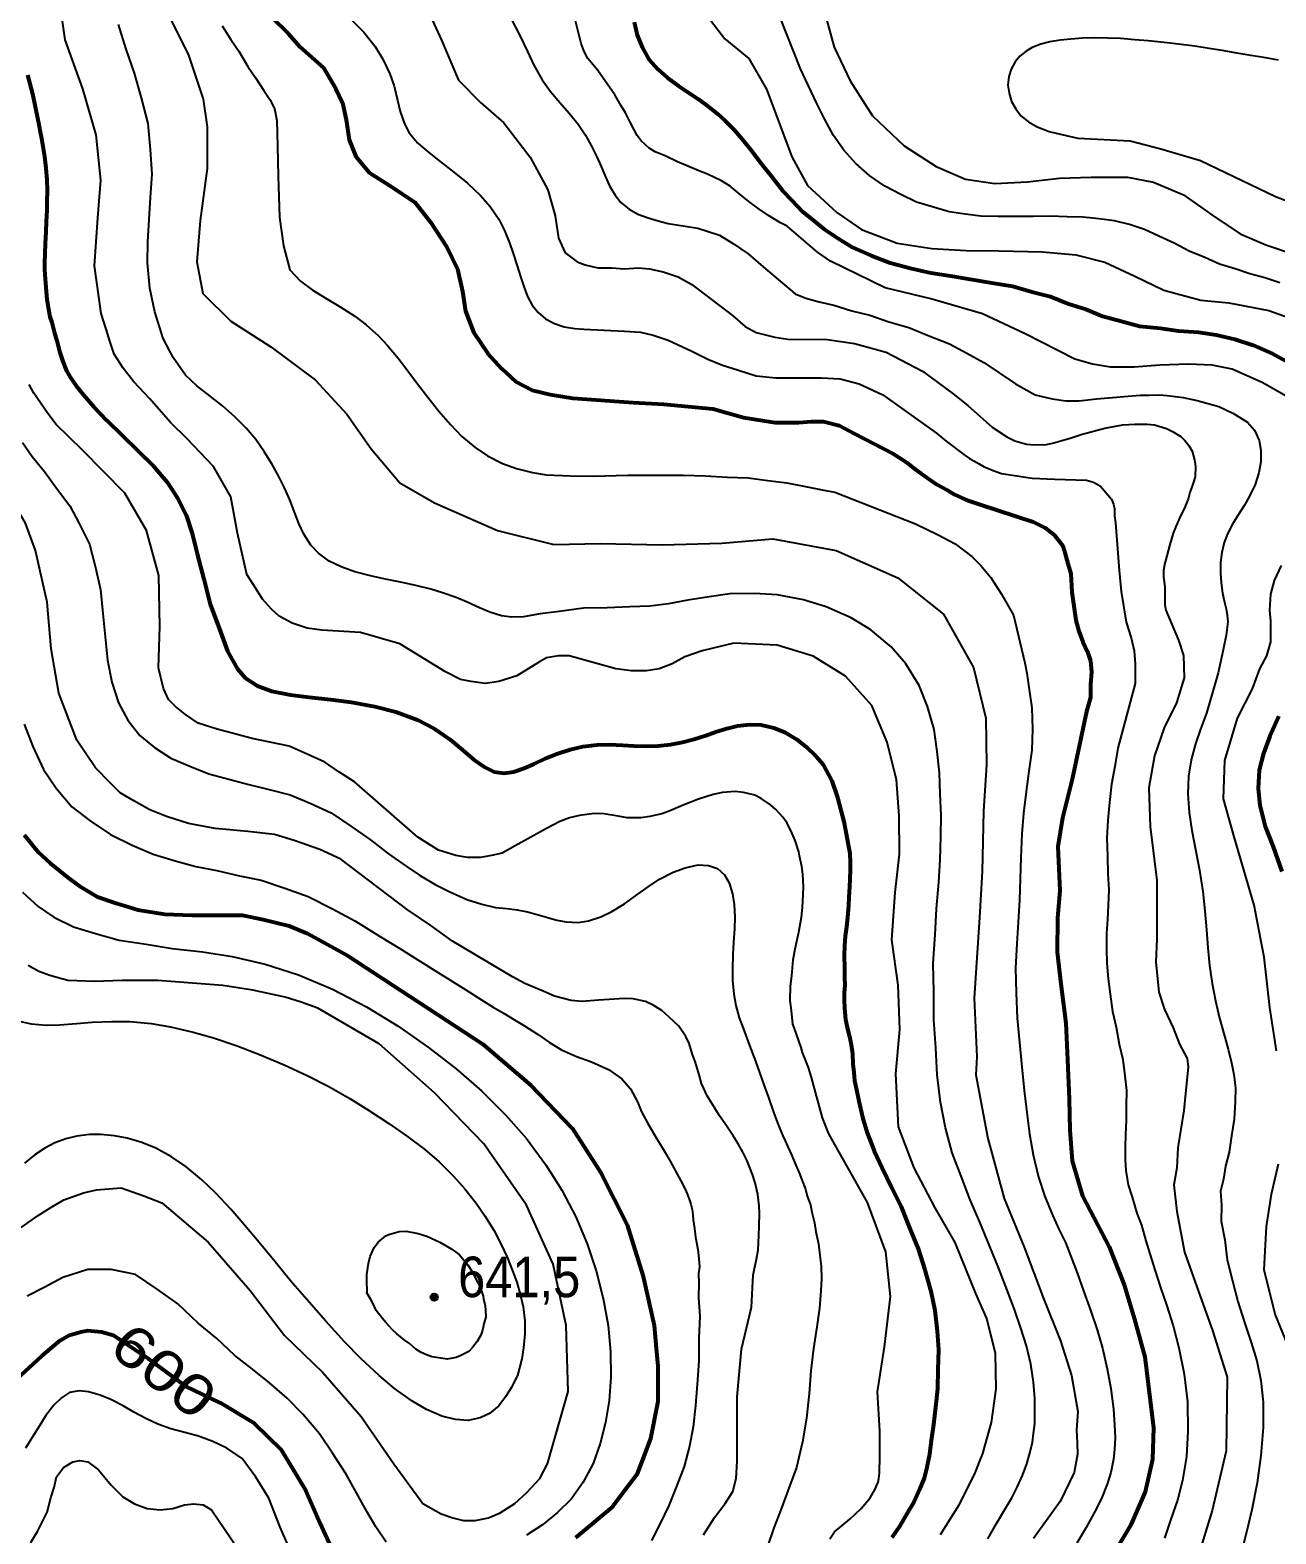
# Model space of a CAD drawing. Header units: metres. Extents: x 552626 to 559174, y 1843804 to 1852371.
# Drawn here: x 555654 to 556176, y 1845808 to 1846438 of the extents above; entities that cross this region are included whole.
import ezdxf
from ezdxf.enums import TextEntityAlignment as Align

# ---------------------------------------------------------------- set-up
doc = ezdxf.new("R2010")
doc.units = ezdxf.units.M
doc.header["$LTSCALE"] = 6.8
for name, color, linetype, lineweight in [('1', 7, 'Continuous', 25), ('2', 7, 'Continuous', 53), ('5', 7, 'Continuous', 25)]:
    doc.layers.add(name, color=color, linetype=linetype, lineweight=lineweight)
doc.layers.add('4', color=7, linetype='Continuous')

msp = doc.modelspace()

# ---------------------------------------------------------------- hatches: boundary and pattern name
at = {"layer": '5'}
msp.add_hatch(color=256, dxfattribs=at).paths.add_polyline_path([(555825.23, 1845907.47, 1), (555822.23, 1845907.47, 1)])

# ---------------------------------------------------------------- linework, layer by layer
at = {"layer": '1'}
for points in [[(556146.67, 1846343.01), (556140.12, 1846345.65), (556133.8, 1846348.98), (556127.4, 1846351.93), (556121.34, 1846354.67), (556115.01, 1846356.77), (556108.79, 1846358.3), (556102.17, 1846359.18), (556095.68, 1846359.91), (556088.91, 1846360.06), (556081.82, 1846360.38), (556074.66, 1846360.17), (556067.06, 1846360.18), (556059.98, 1846360.14), (556052.82, 1846360.38), (556046.27, 1846361.16), (556039.48, 1846362.1), (556032.87, 1846364.12), (556025.85, 1846366.19), (556019.27, 1846369.33), (556012.48, 1846372.83), (556006.26, 1846377.2), (556000.37, 1846382.32), (555995.41, 1846387.9), (555991.02, 1846394.18), (555987.38, 1846400.76), (555983.84, 1846407.73), (555980.5, 1846414.86), (555977.15, 1846422.07), (555962.57, 1846459.18)], [(555720.14, 1846267.03), (555713.21, 1846273.84), (555704.5, 1846283.81), (555697.87, 1846290.88), (555693.31, 1846296.7), (555689.58, 1846302.52), (555687.92, 1846307.51), (555686.26, 1846312.92), (555684.19, 1846319.57), (555681.3, 1846339.57), (555682.79, 1846359.57), (555684.06, 1846375.44), (555682.06, 1846394.44), (555676.41, 1846413.72), (555669.12, 1846434.23), (555666.14, 1846455.01)], [(555711.87, 1846445.77), (555720.75, 1846427.82), (555726.89, 1846409.36), (555728.55, 1846397.71), (555728.62, 1846380.22), (555725.69, 1846358.45), (555724.18, 1846341.14), (555726.77, 1846327.9), (555738.52, 1846316.35), (555755.27, 1846305.65), (555773.89, 1846291.72), (555787.13, 1846277.44), (555797.24, 1846262.86), (555809.34, 1846248.62), (555823.79, 1846240.23), (555850.2, 1846228.7), (555873.86, 1846222.81), (555893.37, 1846223.22), (555919.27, 1846222.7), (555944.28, 1846223.36), (555965.61, 1846225.21), (555992.12, 1846220.25), (556017.97, 1846208.87), (556037.07, 1846193.6), (556049.74, 1846171.2), (556054.8, 1846150.02), (556055.21, 1846130.52), (556053.94, 1846111.09), (556053.36, 1846085.72), (556052.23, 1846066.47), (556049.91, 1846032.7), (556051.15, 1846008.17), (556050.64, 1846000.64), (556055.7, 1845973.88), (556062.49, 1845948.82), (556070.89, 1845928.45), (556078.99, 1845906.98), (556086.19, 1845889.22), (556090.76, 1845874.59), (556093.35, 1845859.53), (556092.88, 1845851.9), (556093.14, 1845846.24), (556093.26, 1845841.77), (556091.81, 1845834.07), (556085.98, 1845821.94), (556074.87, 1845806.34)], [(555821.47, 1846445.65), (555826.79, 1846434.03), (555833.9, 1846417.36), (555843.14, 1846407.95), (555852.87, 1846399.44), (555863.97, 1846385), (555871.33, 1846371.37), (555874.35, 1846360.42), (555875.73, 1846351.17), (555878.63, 1846344.93), (555883.6, 1846341.19), (555886.92, 1846339.94), (555892.31, 1846338.69), (555898.11, 1846338.69), (555903.5, 1846338.28), (555909.31, 1846338.69), (555913.87, 1846338.28), (555919.67, 1846337.03), (555925.89, 1846334.95), (555931.69, 1846331.63), (555948.68, 1846318.72), (555954.06, 1846314.15), (555958.62, 1846311.65), (555966.5, 1846309.57), (555971.89, 1846308.74), (555988.36, 1846308.61), (555999.84, 1846306.96), (556013.1, 1846303.28), (556028.39, 1846295.37)], [(555987.1, 1846446.38), (555991.35, 1846431.07), (555997.98, 1846417.01), (556007.34, 1846402.41), (556020.59, 1846389.8), (556034.08, 1846381.17), (556046.36, 1846375.88), (556058.61, 1846373.94), (556072.39, 1846374.7), (556085.75, 1846376.19), (556098.95, 1846376.71)], [(555827.24, 1846202.54), (555822.36, 1846204), (555816.02, 1846205.64), (555810.28, 1846206.84), (555803.31, 1846208.25), (555796.97, 1846209.59), (555790.52, 1846211.26), (555784.72, 1846213.43), (555779.73, 1846215.83), (555775.29, 1846219.1), (555772.06, 1846222.46), (555769.13, 1846227.06), (555767.04, 1846231.58), (555763.16, 1846241.48), (555760.93, 1846246.57), (555758.6, 1846251.21), (555755.64, 1846256.57), (555752.67, 1846261.4), (555748.92, 1846266.79), (555744.9, 1846271.52), (555740.2, 1846276.32), (555734.94, 1846280.85), (555729.82, 1846284.94), (555724.29, 1846289.31), (555719.46, 1846293.72), (555714.32, 1846301.13), (555710.2, 1846309.12), (555706.61, 1846320.25), (555704.61, 1846330.1), (555703.6, 1846340.77), (555703.73, 1846349.6), (555704.32, 1846358.92), (555704.86, 1846368.07), (555705.47, 1846377.98), (555704.83, 1846388.25), (555703.84, 1846399.15), (555701.09, 1846409.84), (555698.15, 1846420.22), (555694.63, 1846430.3), (555691.47, 1846440.56)], [(555734.92, 1846440.1), (555738.51, 1846434.27), (555741.83, 1846429.41), (555745.57, 1846423.08), (555748.92, 1846418.09), (555752.34, 1846412.9), (555754.79, 1846409.16), (555756.75, 1846405.41), (555757.71, 1846400.37), (555758.11, 1846389.63), (555758.39, 1846377.04), (555758.89, 1846359.96), (555760.6, 1846347.96), (555763.25, 1846337.79), (555767.73, 1846333.12), (555772.6, 1846329.46), (555778.7, 1846325.64), (555784.26, 1846322.37), (555790.41, 1846318.39), (555795.23, 1846314.86), (555800.31, 1846310.25), (555804.11, 1846306.2), (555808.55, 1846300.83), (555812.27, 1846296.07), (555816.78, 1846290.11), (555821, 1846284.53), (555825.62, 1846278.59), (555830.48, 1846272.99), (555835.33, 1846267.98), (555840.83, 1846263.37)], [(555789.21, 1846442.43), (555794.17, 1846437.34), (555798.92, 1846431.4), (555802.22, 1846426.04), (555805.09, 1846419.99), (555806.87, 1846414.71), (555808.38, 1846408.96), (555809.49, 1846404.13), (555811.25, 1846399.06), (555813.2, 1846395.22), (555816.68, 1846391.04), (555820.78, 1846387.48), (555826.19, 1846383.24), (555832, 1846378.8), (555837.69, 1846374.17), (555843.11, 1846369.01), (555847.17, 1846364.37), (555850.77, 1846359.01), (555853.2, 1846354.37), (555855.33, 1846349.12), (555856.87, 1846344.61), (555858.48, 1846339.5), (555859.83, 1846335.11), (555861.39, 1846330.5), (555862.85, 1846326.69), (555864.83, 1846323.01), (555867.26, 1846319.96), (555870.37, 1846317.31), (555874.17, 1846315.31), (555878.12, 1846313.98), (555882.61, 1846313.3), (555886.47, 1846313.04), (555903.5, 1846312.09), (555910.14, 1846311.67), (555915.53, 1846310.42), (555921.74, 1846308.34), (555931.69, 1846303.77), (555938.33, 1846300.45), (555944.55, 1846297.95), (555951.18, 1846295.87), (555958.64, 1846293.38), (555966.93, 1846292.55), (555979.37, 1846292.55), (555986, 1846292.55), (555993.88, 1846292.13), (556001.76, 1846290.05), (556011.71, 1846285.48), (556034.15, 1846269.35)], [(555856.12, 1846442.72), (555859.49, 1846436.34), (555862.77, 1846429.32), (555865.53, 1846423.55), (555869, 1846417.48), (555872.5, 1846412.59), (555876.52, 1846407.76), (555880.33, 1846403.41), (555883.97, 1846398.86), (555887.1, 1846394.26), (555889.69, 1846389.7)], [(555934.59, 1846379.36), (555928.99, 1846381.64), (555925.61, 1846383.07), (555920.8, 1846385.44), (555916.26, 1846387.24), (555913.76, 1846388.87), (555910.5, 1846391.82), (555908.72, 1846394.13), (555905.9, 1846399.45), (555903.81, 1846403.64), (555902.07, 1846406.47), (555899.43, 1846411.1), (555892.3, 1846421.41), (555890.23, 1846423.91), (555888.15, 1846426.4), (555886.49, 1846429.31), (555885.25, 1846432.64), (555882.88, 1846442.21)], [(555939.5, 1846442.36), (555945.49, 1846434.67), (555955.51, 1846426.33), (555962.94, 1846413.57), (555968.86, 1846397.84), (555973.62, 1846385.21), (555980.07, 1846373.15), (555992.49, 1846361.82), (556002.74, 1846354.75), (556017.74, 1846349)], [(556122.94, 1846433.73), (556117.33, 1846434.25), (556111.24, 1846434.73), (556105.87, 1846434.94), (556100.4, 1846434.98), (556095.43, 1846434.83), (556090.55, 1846434.51), (556086.08, 1846434.04), (556081.66, 1846433.3), (556077.94, 1846432.35), (556074.34, 1846430.98), (556071.72, 1846429.44), (556069.13, 1846427.29), (556067.18, 1846424.95), (556065.44, 1846421.86), (556064.49, 1846418.82), (556064.14, 1846415.16), (556064.63, 1846411.89), (556065.68, 1846408.37), (556067.41, 1846405.31), (556069.54, 1846402.42), (556072.73, 1846399.83), (556076.35, 1846397.78), (556081.45, 1846395.84), (556086.68, 1846394.48), (556093.35, 1846392.97), (556115.33, 1846391.9), (556128.18, 1846388.57), (556144.76, 1846383.58), (556176.27, 1846368.62), (556194.51, 1846361.55)], [(556177.57, 1846425.72), (556171.31, 1846426.76), (556165.91, 1846427.6), (556160.05, 1846428.6), (556154.67, 1846429.51), (556148.38, 1846430.6), (556142.46, 1846431.48), (556135.6, 1846432.39), (556129.6, 1846433.03), (556122.94, 1846433.73)], [(555889.69, 1846389.7), (555891.85, 1846385.22), (555893.62, 1846381.07), (555895.43, 1846376.83), (555897.17, 1846373), (555899.52, 1846369.05), (555901.95, 1846366.01), (555905.46, 1846363.19), (555909.08, 1846361.22), (555913.4, 1846359.56), (555917.61, 1846358.3), (555921.78, 1846357.21), (555934.18, 1846355.32), (555943.3, 1846352.41), (555949.11, 1846348.67), (555955.33, 1846344.51), (555961.54, 1846339.11), (555975.03, 1846327.82), (555979.49, 1846326.02), (555985.08, 1846324.42), (555991.11, 1846323.04), (555998.77, 1846320.71), (556006.25, 1846318.82), (556014.2, 1846316.09), (556022.53, 1846313.71), (556030.65, 1846310.38), (556039.69, 1846306.8), (556046.89, 1846302.92), (556054.09, 1846299.04), (556067.26, 1846290.04), (556075.55, 1846285.47), (556082.6, 1846283.81), (556088.4, 1846282.98), (556093.79, 1846282.98), (556101.26, 1846283.81), (556119.55, 1846285.34), (556123.24, 1846285.38), (556127.76, 1846285.46), (556130.91, 1846285.17), (556137.52, 1846284.41), (556143.4, 1846283.12), (556152.49, 1846280.59), (556158.36, 1846277.86), (556164.57, 1846274.06), (556167.39, 1846270.68), (556169.41, 1846266.36), (556170.16, 1846262.3), (556170.11, 1846257.42), (556169.26, 1846252.74), (556167.75, 1846247.91), (556165.55, 1846243.3), (556163.24, 1846239.2), (556160.5, 1846234.96), (556158.26, 1846231.31), (556156.09, 1846227.29), (556154.71, 1846223.62), (556153.69, 1846219.43), (556153.26, 1846215.4), (556153.21, 1846210.78), (556153.49, 1846206.69), (556154.09, 1846202.45), (556154.79, 1846199.15), (556155.54, 1846195.81), (556156, 1846193.13), (556156.25, 1846190.33)], [(556186.24, 1846281.73), (556170.9, 1846290.46), (556158.05, 1846296.28), (556149.76, 1846297.94), (556139.81, 1846298.36), (556127.79, 1846297.94), (556117.01, 1846297.11), (556107.06, 1846297.11), (556099.6, 1846298.36), (556092.13, 1846300.44), (556071.35, 1846310.98), (556053.51, 1846319.37), (556031.87, 1846325.69), (556012.68, 1846330.24), (555989.79, 1846341.48), (555984.36, 1846345.28), (555971.61, 1846356.1), (555968.82, 1846357.59), (555963.84, 1846360.65), (555959.91, 1846363.22), (555956.17, 1846366.02), (555952.73, 1846368.75), (555947.72, 1846372.91), (555944.05, 1846375.11), (555938.29, 1846377.87), (555934.59, 1846379.36)], [(556098.95, 1846376.71), (556114.16, 1846376.65), (556125.17, 1846374.61), (556137.72, 1846369.26), (556149.59, 1846360.92), (556161.45, 1846352.96), (556172.16, 1846348.3), (556183.73, 1846344.35)], [(556017.74, 1846349), (556032.25, 1846346.79), (556046.69, 1846345.96), (556060.28, 1846345.8), (556078.54, 1846345.31), (556092.51, 1846344.08), (556104.78, 1846341.11), (556117.32, 1846335.16), (556129.49, 1846329.34), (556144.99, 1846325.19), (556156.64, 1846323.95), (556173.49, 1846320.81), (556187.49, 1846315.82)], [(556178.03, 1846332.36), (556171.78, 1846334.54), (556165.42, 1846336.15), (556159.3, 1846338.29), (556152.79, 1846340.15), (556146.67, 1846343.01)], [(555692.1, 1846118.76), (555687.95, 1846122.92), (555681.73, 1846129.15), (555673.92, 1846140.86), (555666.48, 1846160.49), (555663.15, 1846179.08), (555661.51, 1846198.65), (555656.63, 1846220.24), (555652.39, 1846231.78), (555644.42, 1846245.81), (555633.95, 1846262.22), (555618.8, 1846283.2), (555603.78, 1846299.6), (555587.59, 1846312.08), (555580.96, 1846315.41), (555575.15, 1846315.83), (555569.76, 1846315.41), (555563.55, 1846314.16), (555552.77, 1846312.08), (555532.51, 1846309.59), (555514.37, 1846310.52)], [(556028.39, 1846295.37), (556041.17, 1846285.84), (556047.27, 1846281.06), (556057.52, 1846271.91), (556063.69, 1846267.86), (556067.02, 1846266.24), (556071.85, 1846264.79), (556075.21, 1846264.51), (556080.33, 1846264.72), (556083.4, 1846265.35), (556086.26, 1846266.16), (556090.68, 1846267.43), (556095.17, 1846268.99), (556096.84, 1846269.37), (556101.45, 1846270.66), (556104.69, 1846271.5), (556109.16, 1846272.4), (556112.25, 1846272.84), (556117.34, 1846273.24), (556122.48, 1846273.25), (556125.58, 1846272.85), (556130.51, 1846271.32), (556133.02, 1846270.18), (556136.6, 1846268.02), (556138.22, 1846266.39), (556139.89, 1846264.2), (556141.3, 1846261.89), (556142.29, 1846258.19), (556142.7, 1846255.48), (556142.53, 1846251.18), (556141.7, 1846248.42), (556140.33, 1846244.55), (556139.61, 1846241.7), (556137.81, 1846237.5), (556136.5, 1846234.78), (556134.59, 1846230.66), (556133.33, 1846227.56), (556131.97, 1846222.83), (556130.71, 1846218.02), (556129.82, 1846214.97), (556129.31, 1846211.96), (556129.25, 1846209.1), (556129.81, 1846205.07), (556129.94, 1846202.23), (556129.92, 1846197.47), (556130.26, 1846195.31), (556135.54, 1846182.66), (556137.63, 1846176.24), (556137.97, 1846166.87), (556134.75, 1846156.41), (556129.64, 1846145.91), (556125.52, 1846134.23), (556123.19, 1846120.82), (556123.71, 1846104.7), (556126.5, 1846082.06), (556126.5, 1846072.96), (556126.5, 1846064.33), (556126.5, 1846057.51), (556126.05, 1846047.96), (556127.41, 1846035.23), (556129.67, 1846027.96), (556133.3, 1846020.23), (556136.02, 1846013.41), (556139.19, 1846007.5), (556139.65, 1846003.86)], [(555719.43, 1846151.6), (555715.29, 1846154.93), (555712.38, 1846157.84), (555710.31, 1846162.41), (555708.24, 1846171.14), (555708.79, 1846188.44), (555708.36, 1846209.81), (555703.11, 1846228.7), (555694.02, 1846244.32), (555676.23, 1846262.38), (555665.26, 1846273.1), (555661.88, 1846277.63), (555656, 1846286.14), (555653.96, 1846289.81)], [(556034.15, 1846269.35), (556035.93, 1846268.01), (556038.31, 1846266.1), (556040.52, 1846264.36), (556043.36, 1846262.1), (556045.61, 1846260.45), (556048.07, 1846258.82), (556050.06, 1846257.65), (556052.07, 1846256.56), (556054.23, 1846255.38), (556055.98, 1846254.58), (556057.9, 1846253.74), (556059.5, 1846253.21), (556061.43, 1846252.54), (556074.31, 1846250.55), (556083.84, 1846250.13), (556097.11, 1846249.72), (556100.01, 1846248.88), (556102.91, 1846247.22), (556107.47, 1846241.82), (556108.3, 1846239.74), (556108.72, 1846237.66), (556108.72, 1846234.75), (556109.13, 1846231.84), (556110.79, 1846211.88), (556111.62, 1846203.15), (556113.69, 1846190.26), (556115.77, 1846183.61), (556117.01, 1846178.21), (556117.42, 1846172.8), (556117.42, 1846169.06), (556117.42, 1846164.49), (556110.14, 1846137.43), (556108.9, 1846129.73), (556107.58, 1846122.34), (556106.67, 1846114.69), (556105.93, 1846107.24), (556105.63, 1846099.71), (556105.82, 1846092.23), (556106.04, 1846084.87), (556106.4, 1846078.14), (556106.13, 1846071.75), (556105.83, 1846065.75), (556105.42, 1846059.81), (556105.38, 1846053.51), (556105.55, 1846047.44), (556106.08, 1846040.76), (556106.96, 1846034.35), (556107.96, 1846027.19), (556109.52, 1846020.6), (556110.74, 1846013.4), (556112.34, 1846007.01), (556113.06, 1846000.23), (556113.83, 1845994.04), (556113.69, 1845987.45), (556113.73, 1845981.55), (556113.45, 1845975.41), (556113.19, 1845970.56), (556113.22, 1845965.12), (556113.5, 1845960.6), (556114.55, 1845954.59), (556116.17, 1845949.35), (556118.19, 1845942.7), (556120.09, 1845937.63), (556121.9, 1845931.13)], [(555651.21, 1846265.5), (555655.31, 1846259.61), (555660.44, 1846253.41), (555665.39, 1846246.34), (555671.04, 1846239), (555675.06, 1846231.31), (555679.25, 1846222.86), (555681.65, 1846213.65), (555683.86, 1846203.99), (555684.88, 1846193.82), (555685.87, 1846184.06), (555686.87, 1846174.27), (555688.66, 1846165.11), (555691.4, 1846156.5), (555695.31, 1846149.14), (555700.31, 1846142.71), (555706.47, 1846137.7), (555713.37, 1846133.26), (555721.26, 1846129.91), (555729.32, 1846126.7), (555737.62, 1846124.52), (555746.04, 1846122.25), (555754.52, 1846120.19), (555763.36, 1846117.84), (555772.06, 1846114.34), (555780.6, 1846110.43), (555788.75, 1846104.84), (555797.07, 1846099), (555804.61, 1846093.15), (555812, 1846087.97), (555817.55, 1846084.3), (555824.18, 1846080.34), (555829.96, 1846077.44), (555837.35, 1846074.03), (555843.62, 1846072.1), (555849.41, 1846070.73), (555854.2, 1846070.3), (555858.41, 1846069.77), (555862.84, 1846068.92), (555866.85, 1846067.83), (555870.77, 1846066.65)], [(556035.91, 1845808.01), (556043.75, 1845820.52), (556050.11, 1845833.23), (556053.58, 1845841.96), (556057.24, 1845855), (556059.2, 1845869.01), (556058.96, 1845883.84), (556055.34, 1845898.5), (556050.66, 1845909), (556042.03, 1845930.34), (556033.67, 1845944.84), (556024.87, 1845961.69), (556018.32, 1845978.76), (556017.18, 1846001.09), (556018.83, 1846019.65), (556018.13, 1846038.17), (556015.47, 1846057.23), (556016.94, 1846077.02), (556018.67, 1846093.06), (556018.51, 1846109.06), (556017.38, 1846124.13), (556013.5, 1846140), (556007.16, 1846155.29), (555996.03, 1846167.67), (555982.46, 1846175.99), (555967.36, 1846180.66), (555949.24, 1846181.42), (555935.96, 1846178.18), (555928.79, 1846175.72), (555923.4, 1846172.81), (555918.01, 1846170.73), (555912.62, 1846169.9), (555906.41, 1846169.9), (555899.77, 1846170.73), (555880.29, 1846176.14), (555875.73, 1846176.14), (555870.75, 1846175.3), (555867.85, 1846173.64), (555858.31, 1846167.82), (555850.85, 1846165.33), (555845.05, 1846164.49), (555839.24, 1846165.33), (555834.68, 1846166.16), (555828.46, 1846169.48), (555809.37, 1846181.19), (555792.81, 1846185.95), (555776.64, 1846186.94), (555770.42, 1846187.78), (555764.2, 1846189.85), (555758.81, 1846192.76), (555755.49, 1846195.67), (555751.76, 1846199.83), (555749.27, 1846203.99), (555745.13, 1846210.23), (555741.33, 1846227.55), (555738.56, 1846242.69), (555731.18, 1846255.41), (555720.14, 1846267.03)], [(555840.83, 1846263.37), (555846, 1846259.87), (555852.29, 1846256.71), (555858.26, 1846254.59), (555864.93, 1846252.93), (555870.6, 1846251.92), (555880.8, 1846251.56), (555890.31, 1846251.39), (555904.82, 1846251.76), (555916.09, 1846251.85), (555928.09, 1846251.78), (555937.41, 1846251.61), (555946.44, 1846250.92), (555955.31, 1846250.67), (555963.53, 1846249.61), (555971.49, 1846248.62), (555979.29, 1846247.09), (555986.35, 1846245.71), (555991.54, 1846244.65), (556025.39, 1846231.42), (556034.92, 1846226.85), (556041.97, 1846223.11), (556049.02, 1846217.7), (556052.75, 1846213.96), (556056.9, 1846208.97), (556061.46, 1846201.9), (556066.43, 1846193.17), (556071.27, 1846173.17), (556072.02, 1846168.9), (556073, 1846162.1), (556074.13, 1846154.36), (556074.4, 1846145.47), (556074.09, 1846136.65), (556072.93, 1846127.8), (556071.73, 1846119.37), (556070.67, 1846110.17), (556069.92, 1846101.54), (556069.52, 1846091.53), (556069.27, 1846082.75), (556069.01, 1846073.73), (556068.38, 1846064.59), (556067.9, 1846055.65), (556067.26, 1846045.25), (556067.54, 1846035.01), (556067.93, 1846024.39), (556068.93, 1846014.1), (556069.99, 1846003.98), (556070.91, 1845994.06), (556071.98, 1845984.79), (556073.15, 1845975.86), (556074.68, 1845967.08), (556076.97, 1845957.81), (556079.6, 1845949.6), (556082.96, 1845941.59), (556085.51, 1845935.98), (556088.28, 1845930.33), (556090.31, 1845924.95), (556093.15, 1845917.7), (556095.73, 1845910.09), (556098.87, 1845901.59), (556101.46, 1845893.85), (556103.76, 1845886.16), (556105.76, 1845877.39), (556107.21, 1845869.23), (556108.39, 1845860.61), (556108.81, 1845854.04), (556109.09, 1845848.51), (556108.74, 1845843.69), (556108.37, 1845839.59), (556107.21, 1845834.05), (556105.74, 1845829.1), (556103.35, 1845823.14), (556100.31, 1845817.15), (556096.89, 1845811.02), (556092.97, 1845804.44)], [(556176.67, 1846010.65), (556173.82, 1846028.78), (556171.45, 1846049.85), (556167.26, 1846071.74), (556158.88, 1846100.37), (556154.48, 1846116.27), (556154.96, 1846132.3), (556160.31, 1846150.08), (556166.59, 1846162.35), (556169.66, 1846170.72), (556172.56, 1846176.13), (556174.22, 1846181.95), (556174.22, 1846185.27), (556174.22, 1846190.68), (556173.81, 1846195.25), (556174.22, 1846201.9), (556175.88, 1846207.72), (556178.78, 1846213.96)], [(556055.68, 1845806.29), (556059.28, 1845812.59), (556062.44, 1845817.81), (556065.71, 1845823.38), (556068.02, 1845827.9), (556070.21, 1845832.73), (556071.98, 1845837.64), (556073.29, 1845842.12), (556074.48, 1845846.79), (556074.9, 1845850.37), (556075.35, 1845854.57), (556075.35, 1845859.11), (556075.46, 1845865.05), (556074.83, 1845871.81), (556073.75, 1845879.41), (556071.86, 1845887.04), (556069.56, 1845894.55), (556066.91, 1845902.36), (556063.84, 1845910.38), (556060.38, 1845919.53), (556056.48, 1845928.65), (556052.42, 1845938.91), (556048.31, 1845948.3), (556044.5, 1845958.21), (556040.8, 1845967.96), (556037.9, 1845978.39), (556035.82, 1845989.09), (556034.51, 1846000.6), (556033.92, 1846011.91), (556033.11, 1846023.63), (556033.04, 1846035.34), (556032.79, 1846047.2), (556033.57, 1846059.37), (556034.25, 1846070.1), (556035.18, 1846081.3), (556035.72, 1846090.67), (556035.94, 1846100.43), (556036.12, 1846109.43), (556035.75, 1846118.33), (556035.5, 1846127.1), (556034.41, 1846136.01), (556033.17, 1846145.24), (556030.39, 1846154.86), (556026.89, 1846163.7), (556021.31, 1846172.77), (556015.15, 1846179.94), (556006.7, 1846187.03), (555998.5, 1846192.06), (555988, 1846196.72), (555978.48, 1846199.62), (555967.36, 1846201.69), (555957.99, 1846202.2), (555947.53, 1846202.04), (555938.93, 1846200.85), (555930.01, 1846199.52), (555921.87, 1846197.94), (555914.07, 1846196.95), (555905.67, 1846196.68), (555896.24, 1846196.27), (555886.32, 1846196.13), (555876.08, 1846194.76), (555868.15, 1846193.68), (555861.2, 1846192.44), (555856.26, 1846192.31), (555851.92, 1846192.92), (555847.05, 1846194.4), (555842.73, 1846196.28), (555837.48, 1846198.6), (555832.91, 1846200.53), (555827.24, 1846202.54)], [(556156.25, 1846190.33), (556155.62, 1846184.84), (556154.36, 1846178.61), (556152.25, 1846169.03), (556149.8, 1846160.74), (556147.27, 1846152.17), (556144.82, 1846145.47), (556142.72, 1846139.27), (556140.92, 1846132.52), (556139.77, 1846125.75), (556139.56, 1846118.32), (556140.03, 1846110.56), (556141.15, 1846102.95), (556142.88, 1846094.32), (556144.33, 1846086.38), (556145.85, 1846077.4), (556146.64, 1846069.31), (556147.37, 1846061.3), (556147.94, 1846053.8), (556148.53, 1846046.44), (556149.67, 1846038.92), (556151.04, 1846031.59), (556152.81, 1846024.39), (556154.72, 1846017.39), (556156.37, 1846011.32), (556157.85, 1846005.68), (556158.76, 1846000.73), (556159.49, 1845995.1), (556159.36, 1845989.26), (556158.89, 1845982.02), (556157.87, 1845975.11), (556156.78, 1845968.16), (556155.33, 1845962.38), (556154.46, 1845956.86), (556153.24, 1845951.9), (556153.58, 1845946.04), (556153.42, 1845939.34), (556154.96, 1845931.52), (556156.02, 1845923.1), (556158.21, 1845914.38), (556160.5, 1845905.59), (556163.28, 1845896.81), (556165.98, 1845888.52), (556168.36, 1845880.82), (556170.07, 1845872.59), (556171.05, 1845863.51), (556171.02, 1845852.81), (556170.16, 1845841.21), (556168.54, 1845829.64), (556166.26, 1845818.39), (556163.93, 1845808.4), (556161.47, 1845798.51)], [(555981.84, 1845999.55), (555980.51, 1846003.68), (555977.98, 1846009.96), (555977.45, 1846012.09), (555974.64, 1846019.96), (555974.05, 1846021.79), (555973.39, 1846027.62), (555972.91, 1846031.75), (555973.08, 1846037.77), (555973.63, 1846042.12), (555974.19, 1846048.85), (555974.91, 1846053.4), (555976.5, 1846060.34), (555977.58, 1846066.66), (555978.07, 1846070.71), (555978.3, 1846076.16), (555978.42, 1846079.32), (555978.19, 1846084.62), (555977.72, 1846087.9), (555976.83, 1846092.37), (555976.55, 1846093.96), (555974.95, 1846098.82), (555973.67, 1846101.72), (555971.65, 1846106.06), (555969.84, 1846108.52), (555966.91, 1846111.7), (555964.58, 1846113.72), (555960.75, 1846116.43), (555958.03, 1846117.73), (555953.32, 1846118.91), (555949.85, 1846119.27), (555944.57, 1846118.86), (555940.67, 1846118.03), (555934.51, 1846116.09), (555928.67, 1846113.9), (555927.04, 1846113.14), (555922.14, 1846111.06), (555919.03, 1846109.94), (555914.02, 1846108.79), (555910.36, 1846108.28), (555904.56, 1846108.28), (555900.77, 1846108.9), (555894.75, 1846109.92), (555890.74, 1846110.03), (555884.64, 1846109.24), (555880.47, 1846108.29), (555876.36, 1846106.77), (555870.71, 1846103.74), (555857.66, 1846096.61), (555852.22, 1846093.42), (555847.69, 1846092.51), (555843.16, 1846091.6), (555837.72, 1846091.6), (555832.73, 1846092.51), (555825.48, 1846094.79), (555816.86, 1846100.24), (555790.36, 1846123.33), (555783.73, 1846127.49), (555777.93, 1846131.65), (555770.46, 1846134.97), (555763, 1846138.3), (555747.37, 1846141.46), (555732.7, 1846145.37), (555724.82, 1846147.86), (555719.43, 1846151.6)], [(555651.92, 1846147.55), (555655.47, 1846138.12), (555660.06, 1846128.48), (555665.33, 1846120.69), (555671.84, 1846112.93), (555679.54, 1846107), (555688.04, 1846101.3), (555697.15, 1846096.83), (555705.99, 1846093.1), (555715.11, 1846090.27), (555723.89, 1846087.89), (555732.68, 1846086.19), (555742.15, 1846083.93), (555751.27, 1846082.12), (555761.15, 1846078.8), (555770.86, 1846075.36), (555781.08, 1846070.15), (555790.7, 1846065.05), (555800.75, 1846058.75), (555809.33, 1846053.55), (555818.01, 1846048.12), (555824, 1846044.32), (555831.42, 1846039.76), (555836.91, 1846036.23), (555843.58, 1846032.03), (555848.47, 1846029.02), (555853.04, 1846026.37), (555857.43, 1846023.6), (555861.56, 1846021.15), (555866.94, 1846017.62)], [(555936.59, 1845807.91), (555941.12, 1845815.18), (555945.66, 1845821.09), (555948.83, 1845826.1), (555950.19, 1845831.55), (555950.64, 1845838.82), (555950.68, 1845865.68), (555952.52, 1845885.64), (555956.67, 1845903.25), (555957.33, 1845916.68), (555957.76, 1845918.73), (555958.75, 1845923.41), (555959.45, 1845927.3), (555959.8, 1845933.33), (555959.83, 1845937.24), (555959.98, 1845942.59), (555959.91, 1845945.72), (555959.37, 1845950.42), (555958.14, 1845955.33), (555957.07, 1845958.92), (555954.9, 1845964.57), (555953.05, 1845968.26), (555951.03, 1845971.75), (555949.03, 1845975.04), (555945.7, 1845980.08), (555943.22, 1845983.42), (555940.17, 1845988.4), (555938.16, 1845991.88), (555935.68, 1845996.93), (555934.68, 1846000.63), (555933.14, 1846005.78), (555932, 1846009.08), (555930.61, 1846013.77), (555929.13, 1846016.65), (555926.26, 1846020.99), (555922.21, 1846024.71), (555919.03, 1846027.59), (555915.53, 1846029.85), (555912.31, 1846031.39), (555907.04, 1846032.5), (555903.32, 1846032.55), (555896.99, 1846032.11), (555892.55, 1846031.89), (555885.76, 1846031.3), (555881.14, 1846031.72), (555874.18, 1846033.5), (555869.37, 1846035.61), (555861.75, 1846038.93), (555856.58, 1846041.67), (555831.36, 1846056.6), (555822.3, 1846063.13), (555812.43, 1846069.82), (555784.55, 1846090.9), (555775.84, 1846095.06), (555765.06, 1846098.8), (555756.77, 1846101.3), (555745.58, 1846102.54), (555731.9, 1846103.79), (555720.7, 1846105.87), (555711.58, 1846108.78), (555704.54, 1846111.69), (555697.9, 1846115.43), (555692.1, 1846118.76)], [(555870.77, 1846066.65), (555875.03, 1846065.44), (555879.07, 1846064.7), (555883.98, 1846064.49), (555888.39, 1846065.14), (555893.6, 1846066.73), (555898.18, 1846068.99), (555903.42, 1846072.24), (555908.04, 1846075.55), (555913.35, 1846079.37), (555918.17, 1846082.51), (555923.84, 1846085.5), (555928.94, 1846087.35), (555934.28, 1846088.53), (555938.66, 1846088.29), (555942.4, 1846087.1), (555945.29, 1846084.38), (555947.29, 1846081.03), (555948.74, 1846076.44), (555949.42, 1846071.96), (555949.65, 1846066.61), (555949.52, 1846061.8), (555949.19, 1846056.13), (555948.88, 1846051.04), (555948.72, 1846045.04), (555948.75, 1846040.08), (555949.24, 1846034.38), (555950.09, 1846029.62), (555951.5, 1846024.47), (555953.13, 1846020.19), (555955.84, 1846012.9), (555958.35, 1846006.35), (555961.69, 1845996.81), (555963.74, 1845991.12), (555965.84, 1845984.94), (555966.74, 1845982.7), (555967.8, 1845979.84), (555968.72, 1845977.7), (555969.78, 1845975.11), (555970.81, 1845972.9), (555971.83, 1845970.42), (555973.38, 1845967.04), (555974.77, 1845963.73), (555976.64, 1845959.61), (555977.71, 1845956.56), (555979.27, 1845952.7), (555980.04, 1845949.81), (555981.33, 1845946.13), (555981.9, 1845943.02), (555983.12, 1845938.58), (555983.63, 1845934.77), (555984.74, 1845929.79), (555985.32, 1845924.98), (555985.87, 1845920.43), (555985.97, 1845915.3), (555985.72, 1845910.13), (555985.18, 1845902.93), (555984.07, 1845895.07), (555982.72, 1845886.02), (555981.59, 1845876.61), (555980.78, 1845867.17), (555979.74, 1845856.81), (555978.08, 1845846.8), (555975.46, 1845836.1), (555972.37, 1845827.46)], [(555651.19, 1846077.07), (555657.7, 1846071.14), (555664.35, 1846066.64), (555672.56, 1846062.55), (555681.72, 1846059.84), (555691.66, 1846056.99), (555702.95, 1846055.37), (555713.97, 1846053.59), (555726.61, 1846052.17), (555739.08, 1846050.21), (555752.87, 1846047), (555766.87, 1846042.56), (555781.03, 1846036.52), (555795.38, 1846029.07), (555808.68, 1846021), (555821.28, 1846012.06), (555832.93, 1846003.11), (555843.48, 1845993.86), (555853.62, 1845983.84), (555862.41, 1845973.91), (555870.47, 1845962.97), (555877.25, 1845952.34), (555883.05, 1845941.19), (555887.82, 1845929.79), (555891.6, 1845918.5), (555894.54, 1845906.95), (555896.55, 1845895.55), (555897.56, 1845884.58), (555897.76, 1845874.02), (555897, 1845864.19), (555895.54, 1845855.01), (555893.32, 1845846.21), (555890.31, 1845837.83), (555886.17, 1845829.97), (555881.18, 1845823.03), (555875.31, 1845817.22), (555869.15, 1845812.07), (555862.34, 1845807.76)], [(555650.65, 1845936.66), (555657.7, 1845941.65), (555663.09, 1845944.98), (555668.48, 1845948.3), (555676.77, 1845951.21), (555682.16, 1845952.46), (555692.52, 1845953.29), (555702.06, 1845949.97), (555709.52, 1845947.05), (555729.02, 1845930.58), (555746.63, 1845910.27), (555761.03, 1845891.44), (555777.06, 1845875.93), (555793.14, 1845857.46), (555806.79, 1845837.6), (555818.92, 1845821.06), (555826.63, 1845816.64), (555831.58, 1845814.98), (555835.99, 1845813.88), (555840.94, 1845813.88), (555846.45, 1845814.98), (555851.4, 1845817.19), (555857.46, 1845821.06), (555862.42, 1845825.48), (555867.92, 1845831.55), (555871.23, 1845837.62), (555879.78, 1845867.99), (555878.98, 1845895.59), (555873.5, 1845921.29), (555862.42, 1845946.04), (555844.58, 1845971.69), (555823.89, 1845993.07), (555800.63, 1846013.55), (555775.01, 1846028.54), (555767.97, 1846031.03), (555761.33, 1846033.11), (555747.65, 1846036.02), (555735.21, 1846038.1), (555707.85, 1846040.18), (555692.93, 1846040.18), (555681.32, 1846039.77), (555670.13, 1846040.18), (555662.66, 1846042.26), (555658.1, 1846043.92), (555653.54, 1846046.42)], [(555649.73, 1846023.16), (555654.85, 1846021.98), (555661.27, 1846021.48), (555666.71, 1846021.6), (555673.86, 1846022.09), (555680.37, 1846022.63), (555688.66, 1846022.97), (555696.2, 1846022.92), (555705.15, 1846022.12), (555713.21, 1846020.78), (555722.69, 1846018.55), (555731.18, 1846016.07), (555741.1, 1846012.74), (555750.57, 1846009.07), (555760.81, 1846004.78), (555770.49, 1846000.27), (555779.52, 1845995.68), (555788.33, 1845990.7), (555796.22, 1845985.85), (555804.7, 1845980.28), (555812.11, 1845975.1), (555819.77, 1845969.27), (555825.82, 1845964.12), (555831.86, 1845958.21), (555836.56, 1845952.89), (555841.26, 1845946.85), (555844.97, 1845941.51), (555848.67, 1845935.51), (555851.64, 1845929.84), (555854.27, 1845924.2), (555856.52, 1845918.55), (555858.29, 1845913.73), (555859.93, 1845908.19), (555860.98, 1845903.46), (555861.67, 1845897.49), (555861.73, 1845892.24), (555861.12, 1845886.19)], [(555866.94, 1846017.62), (555872.02, 1846014.16), (555877.07, 1846011.04), (555883.33, 1846008.35), (555889.56, 1846005.99), (555896.79, 1846002.82), (555902.29, 1845998.88), (555906, 1845994.71), (555908.89, 1845989.35), (555910.51, 1845985.08), (555913.1, 1845980.52), (555915.03, 1845977.11), (555917.03, 1845973.86), (555918.4, 1845971.62), (555920.43, 1845968.12), (555922.54, 1845964.5), (555925.2, 1845959.6), (555927.05, 1845956.22), (555928.81, 1845952.77), (555929.72, 1845950.82), (555930.6, 1845948.57), (555931.26, 1845946.39), (555931.79, 1845944.15), (555932.06, 1845941.95), (555932.21, 1845939.86), (555932.77, 1845936.23), (555933.27, 1845932.61), (555934.25, 1845927.49), (555934.59, 1845923.69), (555934.87, 1845920.22), (555934.53, 1845917.32), (555934.65, 1845913.39), (555934.47, 1845907.38), (555934.99, 1845899.42), (555934.65, 1845890.25), (555934.63, 1845880.59), (555933.91, 1845871.02), (555933.19, 1845862.07), (555932.26, 1845853.1), (555930.7, 1845845.07), (555928.52, 1845836.5), (555925.41, 1845828.63), (555922.03, 1845820.18), (555918.43, 1845812.66), (555914.72, 1845805.47)], [(556139.65, 1846003.86), (556138.98, 1845996.95), (556137.83, 1845985.61), (556135.36, 1845970.08), (556134.84, 1845961.66), (556133.64, 1845954.54), (556134.88, 1845943.32), (556138.05, 1845926.36), (556143.96, 1845909.81), (556149.91, 1845893.53), (556155.93, 1845873.92), (556155.54, 1845843.03), (556149.77, 1845818.12), (556143.65, 1845798.56)], [(555989.51, 1845806.22), (555991.46, 1845809.15), (555997.81, 1845814.54), (556002.69, 1845818.94), (556006.39, 1845823.39), (556008.54, 1845827.07), (556009.08, 1845828.5), (556009.7, 1845829.94), (556009.97, 1845831.55), (556010.33, 1845833.79), (556010.33, 1845836.21), (556010.51, 1845838.36), (556010.43, 1845851.27), (556009.44, 1845867.77), (556012.39, 1845886.62), (556014.95, 1845907.78), (556012.93, 1845926.49), (556005.25, 1845947.08), (555997.73, 1845960.6), (555989.02, 1845975.92), (555986.47, 1845982.58), (555981.84, 1845999.55)], [(555855.93, 1845869.42), (555853.57, 1845865.67), (555850.81, 1845862.01), (555846.92, 1845858.76), (555842.91, 1845856.86), (555837.92, 1845855.8), (555832.63, 1845856.19), (555826.97, 1845857.56), (555820.55, 1845860.42), (555814.38, 1845863.99), (555807.14, 1845869.14), (555800.62, 1845874.61), (555793.02, 1845881.78), (555786.16, 1845888.82), (555778.24, 1845897.42), (555771.26, 1845905.33), (555763.52, 1845914.37), (555757.01, 1845922.24), (555750.39, 1845930.35), (555744.43, 1845937.56), (555738.56, 1845944.33), (555732.25, 1845950.99), (555726.35, 1845956.59), (555719.59, 1845962.18), (555713.67, 1845966.21), (555707, 1845969.86), (555701.26, 1845972.23), (555695.01, 1845974.1), (555689.8, 1845975.12), (555684.08, 1845975.62), (555679.24, 1845975.57), (555673.9, 1845974.89), (555669.37, 1845973.81), (555664.73, 1845972.15), (555660.56, 1845969.9), (555656.45, 1845967.17), (555652.08, 1845963.59)], [(556182.56, 1845884.64), (556176.07, 1845900.33), (556171.54, 1845918.94), (556172.43, 1845937.09), (556174.53, 1845950.55), (556177.46, 1845963.27)], [(556121.9, 1845931.13), (556123.6, 1845925.66), (556125.8, 1845918.54), (556128.08, 1845911.55), (556130.68, 1845903.77), (556133.4, 1845895.53), (556135.79, 1845886.23), (556137.93, 1845875.25), (556139.34, 1845863.68), (556139.56, 1845851.25), (556139.02, 1845840.78), (556137.23, 1845830.67), (556135.19, 1845822.44), (556132.42, 1845814.42), (556129.79, 1845806.45)], [(555724.87, 1845896.55), (555716.32, 1845904.63), (555707.61, 1845910.8), (555698.55, 1845916.9), (555688.35, 1845919.04), (555678.57, 1845919), (555668.15, 1845915.66), (555660.54, 1845911.68), (555653.16, 1845907.86)], [(555803.59, 1845804.84), (555799.29, 1845811.22), (555795.49, 1845817.74), (555791.13, 1845825.55), (555786.88, 1845833.35), (555781.15, 1845842.12), (555775.58, 1845850.15), (555768.66, 1845858.45), (555762.08, 1845865.2), (555754.73, 1845871.54), (555747.64, 1845877.34), (555740.21, 1845883.03), (555732.65, 1845890.11), (555724.87, 1845896.55)], [(555861.12, 1845886.19), (555860.39, 1845881.66), (555858.55, 1845874.65), (555855.93, 1845869.42)], [(555763.47, 1845801.19), (555759.18, 1845811.05), (555754.48, 1845823.32), (555748.92, 1845832.13), (555743.18, 1845839.89), (555736.76, 1845844.19), (555731.01, 1845847), (555724.89, 1845849.21), (555719.18, 1845850.74), (555713.39, 1845852.33), (555707.87, 1845854.33), (555702.91, 1845856.59), (555697.89, 1845859.36), (555693.38, 1845861.92), (555688.24, 1845864.56), (555683.69, 1845866.47), (555678.83, 1845867.86), (555674.89, 1845868.2), (555670.95, 1845867.49), (555667.55, 1845865.36), (555664.26, 1845862.29), (555661.02, 1845857.96), (555658.26, 1845853.62), (555655.25, 1845848.62), (555652.52, 1845844.25)], [(555654.7, 1845804.75), (555657.63, 1845809.64), (555661.53, 1845817.47), (555663, 1845823.35), (555664.46, 1845827.75), (555665.44, 1845832.16), (555668.36, 1845836.07), (555672.27, 1845838.52), (555675.2, 1845839.01), (555678.61, 1845838.52), (555683.01, 1845835.09), (555688.37, 1845828.73), (555693.25, 1845823.84), (555698.14, 1845820.9), (555703.5, 1845818.94), (555708.87, 1845818.45), (555714.24, 1845818.94), (555719.12, 1845820.41), (555723.03, 1845820.9), (555726.93, 1845820.41), (555730.35, 1845818.45), (555743.96, 1845798.37)], [(555972.37, 1845827.46), (555968.93, 1845818.38), (555965.96, 1845810.91), (555963.2, 1845802.62)]]:
    msp.add_lwpolyline(points, dxfattribs=at)
msp.add_lwpolyline([(555795.57, 1845910.04), (555795.49, 1845914.04), (555795.55, 1845916.9), (555796.24, 1845921.64), (555796.86, 1845924.57), (555798.62, 1845928.29), (555800.18, 1845930.47), (555803.39, 1845933.22), (555804.66, 1845933.75), (555809, 1845934.91), (555812.03, 1845935.06), (555816.99, 1845934.2), (555820.65, 1845933), (555826.07, 1845930.58), (555831.07, 1845927.63), (555834.19, 1845925.32), (555837.82, 1845921.07), (555839.58, 1845918.13), (555841.89, 1845913.73), (555843.13, 1845911.21), (555844.27, 1845907.91), (555844.4, 1845906.78), (555845.02, 1845903.9), (555845.23, 1845902.02), (555845.28, 1845899.07), (555844.69, 1845896.82), (555844.01, 1845893.6), (555843.2, 1845891.51), (555841.68, 1845888.95), (555839.79, 1845886.35), (555838.17, 1845884.74), (555834.93, 1845883.04), (555832.93, 1845882.24), (555829.11, 1845881.51), (555826.5, 1845881.88), (555822.71, 1845882.5), (555820.43, 1845883.28), (555818.22, 1845884.36), (555816.06, 1845885.73), (555813.32, 1845888.09), (555811.14, 1845889.64), (555808.1, 1845892.06), (555806.28, 1845893.85), (555803.57, 1845896.68), (555801.92, 1845898.68), (555799.46, 1845901.83), (555798.18, 1845904.73), (555797.21, 1845906.52), (555795.47, 1845909.27)], close=True, dxfattribs=at)
at = {"layer": '2'}
for points in [[(555755.71, 1846443.57), (555762.58, 1846436.8), (555767.38, 1846431.3), (555777.32, 1846422.48), (555782.5, 1846413.66), (555785.23, 1846407.79), (555786.78, 1846400.63), (555788.08, 1846392.28), (555790.89, 1846385.34), (555796.43, 1846378.63), (555804.85, 1846373.33), (555815.59, 1846366.19), (555822.22, 1846357.76), (555829.04, 1846347.33), (555833.41, 1846338.09), (555835.6, 1846328.72), (555836.76, 1846320.48), (555840.32, 1846311.48), (555846.21, 1846302.8), (555852.02, 1846296.33), (555857.73, 1846291.11), (555864.8, 1846287.49), (555872.36, 1846285.57), (555881.85, 1846284.04), (555907.08, 1846282.33), (555919.76, 1846281.51), (555940.4, 1846279.66), (555953.25, 1846275.92), (555966.52, 1846273.84), (555976.47, 1846273.84), (555981.86, 1846274.25), (555986.83, 1846274.25), (555993.47, 1846272.59), (555999.68, 1846269.26), (556015.83, 1846260.95), (556019.73, 1846258.54), (556021.9, 1846256.98), (556025.26, 1846254.32), (556027.75, 1846252.51), (556031.58, 1846249.81)], [(555907.44, 1846441.56), (555908.8, 1846436.17), (555910.85, 1846431.13), (555913.71, 1846426.12), (555917.53, 1846421.82), (555921.45, 1846418.22), (555926.06, 1846414.92), (555930.04, 1846412.27), (555934.53, 1846409.28), (555938.27, 1846406.54), (555942.42, 1846403.21), (555945.69, 1846400.26), (555949.54, 1846396.32), (555952.8, 1846392.53), (555956.45, 1846388.15), (555960.77, 1846382.38), (555964.84, 1846377.3), (555969.6, 1846371.14), (555973.53, 1846366.99), (555978.09, 1846362.34), (555982.33, 1846358.85), (555987.02, 1846355.08), (555992.79, 1846351.07), (555999.17, 1846347.26), (556006.75, 1846343.82), (556014.82, 1846340.77), (556023.2, 1846338.54), (556031.86, 1846336.52), (556040.01, 1846335.28), (556049.08, 1846333.72), (556057.36, 1846332.36), (556065.99, 1846330.93), (556074.2, 1846328.63), (556081.98, 1846326.7), (556089.55, 1846323.66), (556096.73, 1846321.33), (556103.78, 1846318.38), (556111.61, 1846316.35), (556119.21, 1846314.22), (556127.93, 1846313.34), (556135.66, 1846312.33), (556143.91, 1846311.78), (556151.36, 1846310.59), (556159.24, 1846308.77), (556166.94, 1846306.31), (556174.83, 1846302.78)], [(555653.24, 1846419.48), (555655.35, 1846411.5), (555657.57, 1846400.73), (555659.12, 1846392.87), (555660.37, 1846385.28), (555661.02, 1846380.36), (555661.33, 1846375.71), (555661.54, 1846370.98), (555661.42, 1846366.52), (555661.34, 1846362.81), (555661.08, 1846358), (555660.95, 1846353.95), (555660.64, 1846348.77), (555660.5, 1846344.69), (555660.37, 1846340.61), (555660.45, 1846337.84), (555660.66, 1846334.01), (555660.95, 1846330.41), (555661.44, 1846325.58), (555661.91, 1846322.06), (555662.67, 1846318.19), (555663.44, 1846315.75), (555664.46, 1846311.91), (555665.62, 1846308.16), (555666.85, 1846303.2), (555668.16, 1846299.43), (555669.65, 1846295.54), (555671.24, 1846292.89), (555673.71, 1846289.3), (555676.7, 1846285.52), (555681.08, 1846280.39), (555686.52, 1846274.69), (555692.83, 1846268.51), (555699.71, 1846261.9), (555706.02, 1846255.58), (555711.8, 1846248.95), (555716.17, 1846242.25), (555719.75, 1846235.02), (555722.29, 1846227.32), (555724.32, 1846218.82), (555727.25, 1846208.21), (555729.88, 1846197.76), (555734.2, 1846186.14), (555737.14, 1846178.07), (555741.22, 1846170.69), (555744.45, 1846166.93), (555749.7, 1846163.53), (555755.73, 1846161.38), (555763.49, 1846159.82), (555771.31, 1846158.85), (555780.3, 1846157.83), (555789.01, 1846156.71), (555798.81, 1846154.91), (555807.66, 1846152.68), (555816.76, 1846149.31), (555823.76, 1846145.65)], [(556174.83, 1846302.78), (556182.31, 1846298.75)], [(556031.58, 1846249.81), (556034.36, 1846247.94), (556038.82, 1846245.59), (556041.79, 1846243.74), (556046.31, 1846241.69), (556047.82, 1846241), (556052.46, 1846239.54), (556074.72, 1846232.26), (556079.69, 1846229.77), (556083.43, 1846226.86), (556087.16, 1846222.28), (556087.99, 1846219.37), (556089.23, 1846214.8), (556090.47, 1846210.64), (556090.89, 1846202.74), (556091.72, 1846196.92), (556092.55, 1846191.1), (556093.79, 1846186.53), (556095.45, 1846181.95), (556097.52, 1846177.8), (556098.76, 1846174.06), (556099.18, 1846169.48), (556098.76, 1846164.08), (556098.76, 1846158.67), (556097.11, 1846152.85), (556091.09, 1846124.45), (556087.06, 1846108.31), (556085.08, 1846096.32), (556085.89, 1846077.65), (556084.87, 1846066.28), (556084.8, 1846051.93), (556086.31, 1846038.79), (556088.32, 1846022.32), (556089.06, 1846006.86), (556089.85, 1845990.59), (556090.03, 1845977.43), (556091.03, 1845964.62), (556095.37, 1845949.91), (556106.55, 1845928.57), (556112.77, 1845912.63), (556117.12, 1845898.22), (556121.52, 1845882.45), (556125.19, 1845852.78), (556124.69, 1845839.56), (556121.66, 1845825.9), (556115.64, 1845812.12), (556109.35, 1845801.61)], [(556177.6, 1846150.92), (556173.82, 1846142.43), (556171.27, 1846135.27), (556169.45, 1846128.26), (556168.93, 1846120.66), (556169.7, 1846113.45), (556171.9, 1846104.64), (556175.3, 1846096.06), (556178.94, 1846085.72)], [(555823.76, 1846145.65), (555830.47, 1846141.05), (555835.64, 1846136.74), (555840.51, 1846132.59), (555844.87, 1846129.49), (555848.86, 1846127.6), (555853.09, 1846126.99), (555857.01, 1846127.59), (555861.37, 1846129.01), (555865.54, 1846130.86), (555870.27, 1846133.06), (555875.04, 1846135.07), (555880.67, 1846136.95), (555886.04, 1846138.16), (555892.06, 1846138.88), (555897.16, 1846138.98), (555902.77, 1846138.75), (555907.43, 1846138.48), (555912.69, 1846138.3), (555917.52, 1846138.49), (555922.69, 1846138.99), (555927.82, 1846139.98), (555932.66, 1846141.22), (555937.48, 1846142.78), (555941.74, 1846144.28), (555946.36, 1846145.75), (555950.78, 1846146.81), (555955.88, 1846147.32), (555960.67, 1846147.18), (555966.04, 1846146.03), (555970.61, 1846144.19), (555975.54, 1846141.21), (555979.57, 1846137.95), (555983.71, 1846134.01), (555986.72, 1846130.56), (555990.28, 1846123.75), (555992.64, 1846116.72), (555995.42, 1846106.67), (555996.69, 1846099.33), (555997.88, 1846093.3), (555997.96, 1846089.47), (555998.01, 1846086.64), (555997.84, 1846082.62), (555997.75, 1846079.41), (555997.46, 1846075), (555997.27, 1846071.4), (555996.86, 1846066.52), (555996.42, 1846062.64), (555995.88, 1846058.64), (555995.65, 1846054.65), (555995.48, 1846050.64), (555995.64, 1846045.58), (555995.65, 1846041.63), (555995.76, 1846037.91), (555995.56, 1846035.27), (555995.53, 1846031.87), (555995.6, 1846028.47), (555996.09, 1846023.81), (555996.75, 1846020.46), (555997.75, 1846016.64), (555998.37, 1846013.22), (555999.04, 1846009.45), (555999.08, 1846005.02), (555999.58, 1846001.72), (555999.89, 1845998.13)], [(555651.85, 1846101.15), (555657.75, 1846093.88), (555662.74, 1846089.33), (555669.99, 1846083.42), (555674.98, 1846079.79), (555682.68, 1846075.24), (555690.39, 1846072.51), (555699.46, 1846069.79), (555710.79, 1846067.97), (555722.12, 1846067.51), (555734.36, 1846067.51), (555743.43, 1846067.51), (555752.04, 1846065.69), (555762.92, 1846062.97), (555770.63, 1846059.78), (555787.45, 1846050.57), (555843.9, 1846013.61), (555864.18, 1845996.27), (555881.5, 1845978.2), (555893.55, 1845959.53), (555904.6, 1845937.73), (555911.1, 1845916.62), (555915.82, 1845895.61), (555916.75, 1845886.04), (555917.47, 1845878.72), (555917.47, 1845863.78), (555914.28, 1845848.31), (555911.42, 1845840.38), (555908.67, 1845833.21), (555903.16, 1845826.03), (555898.21, 1845819.4), (555882.99, 1845806.65)], [(555999.89, 1845998.13), (556000.72, 1845994.26), (556001.61, 1845989.55), (556003.17, 1845982.88), (556005.15, 1845976.34), (556008.08, 1845968.82), (556011.47, 1845961.61), (556015.37, 1845953.54), (556019.34, 1845945.26), (556022.85, 1845936.53), (556026.5, 1845927.65), (556029.28, 1845918.96), (556031.77, 1845909.99), (556033.52, 1845901.92), (556034.52, 1845893.28), (556035.08, 1845885.39), (556034.8, 1845877.2), (556034.55, 1845869.06), (556033.77, 1845861.45), (556032.93, 1845854.15), (556032.01, 1845847.43), (556031.21, 1845841.66), (556030.21, 1845836.24), (556029.05, 1845831.66), (556027.11, 1845826.86), (556024.88, 1845821.91), (556021.85, 1845816.99), (556018.8, 1845811.74), (556015.5, 1845806.85)], [(555781.34, 1845800.72), (555775.73, 1845812.96), (555769.54, 1845827.28), (555759.69, 1845843.58), (555748.42, 1845854.61), (555733.99, 1845863.22), (555719.53, 1845870.24), (555704.15, 1845881.53), (555689.35, 1845891.38), (555684.47, 1845892.85), (555678.61, 1845893.33), (555675.69, 1845892.85), (555670.8, 1845891.38), (555666.41, 1845888.93), (555659.1, 1845882.72), (555648.84, 1845873.27)]]:
    msp.add_lwpolyline(points, dxfattribs=at)
at = {"layer": '5'}
msp.add_circle((555823.73, 1845907.47), 1.5, dxfattribs=at)

# ---------------------------------------------------------------- texts
at = {"layer": '4', "width": 1.25}
msp.add_text('600', height=17, rotation=321.491, dxfattribs=at).set_placement((555705.13, 1845869.95), align=Align.CENTER)
at = {"layer": '5', "width": 0.9}
msp.add_text('641,5', height=17, dxfattribs=at).set_placement((555833.73, 1845907.47))

doc.saveas('drawing.dxf')
